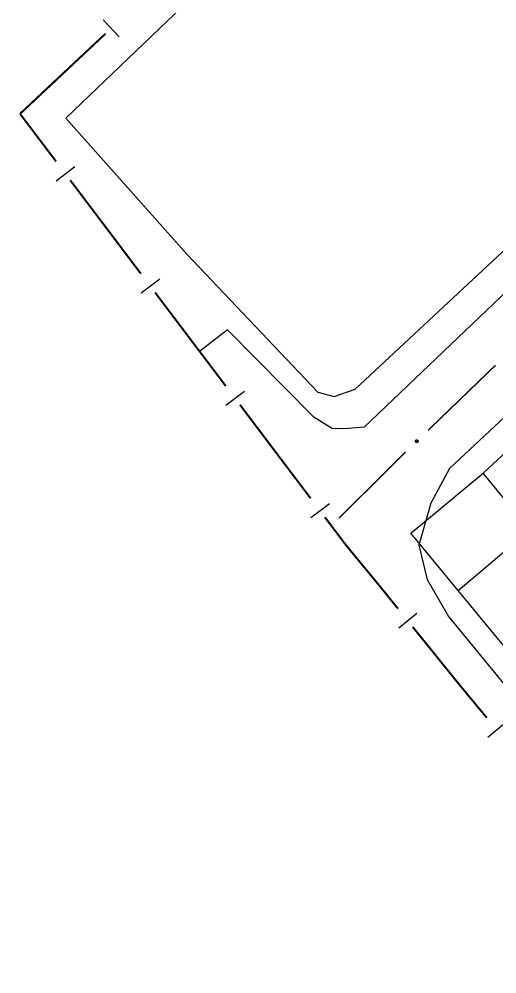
# Model space of a CAD drawing. Extents: x 199577 to 200882, y 4838726 to 4840156.
# Drawn here: x 199576.8 to 199637.9, y 4839336.4 to 4839458.4 of the extents above; entities that cross this region are included whole.
import ezdxf

# ---------------------------------------------------------------- set-up
doc = ezdxf.new("R2010")
doc.units = 0
doc.header["$LTSCALE"] = 1.5
doc.header["$MEASUREMENT"] = 0
for name, color, linetype in [('CD_MALHA_LOTES', 7, 'CONTINUOUS'), ('LM-LIM-SETORES-BAIRROS', 250, 'CONTINUOUS'), ('RU-QUADRA', 210, 'CONTINUOUS'), ('SV-EIXO-RUA-PAV', 20, 'CONTINUOUS'), ('SV-RUA-PAVIM', 7, 'CONTINUOUS')]:
    doc.layers.add(name, color=color, linetype=linetype)

msp = doc.modelspace()

# ---------------------------------------------------------------- linework, layer by layer
at = {"layer": 'CD_MALHA_LOTES', "linetype": 'Continuous', "flags": 128}
for points in [[(199845.1, 4839695.32), (199780.34, 4839634.06), (199772.91, 4839627.43), (199767.28, 4839621.55), (199762.32, 4839626.7), (199710.63, 4839577.87), (199702.93, 4839570.4), (199652.38, 4839522), (199657.19, 4839516.96), (199582.72, 4839445.79), (199598.21, 4839428.37), (199614.97, 4839410.76), (199617.07, 4839410.2), (199619.77, 4839411.15), (199664.32, 4839452.58), (199781.38, 4839565.17), (199796.83, 4839580.03), (199877.53, 4839658.95)], [(199636.14, 4839400.38), (199639.77, 4839403.75)], [(199626.89, 4839392.74), (199636.14, 4839400.38)], [(199642.11, 4839393.15), (199636.14, 4839400.38)], [(199632.95, 4839385.4), (199626.89, 4839392.74)], [(199632.95, 4839385.4), (199642.11, 4839393.15)], [(199640.59, 4839376.15), (199632.95, 4839385.4)]]:
    msp.add_lwpolyline(points, dxfattribs=at)
at = {"layer": 'LM-LIM-SETORES-BAIRROS'}
for points in [[(199589.582471, 4839456.173639), (199587.531529, 4839458.363076)], [(199583.892213, 4839439.547211), (199581.499724, 4839437.73724)], [(199594.752036, 4839425.192273), (199592.359547, 4839423.382302)], [(199605.611859, 4839410.837334), (199603.219369, 4839409.027364)], [(199616.471682, 4839396.482396), (199614.079192, 4839394.672426)], [(199627.670403, 4839382.456202), (199625.337909, 4839380.569545)], [(199639.049869, 4839368.534511), (199636.741395, 4839366.61854)]]:
    msp.add_lwpolyline(points, dxfattribs=at)
at = {"layer": 'LM-LIM-SETORES-BAIRROS', "const_width": 0.25}
for points in [[(199576.88, 4839446.33), (199587.827188, 4839456.58471)], [(199576.88, 4839446.33), (199576.8801, 4839446.3301)], [(199577.266057, 4839445.819695), (199576.88, 4839446.33)], [(199581.489322, 4839440.237219), (199577.266057, 4839445.819695)], [(199592.349144, 4839425.88228), (199583.299292, 4839437.844729)], [(199603.208967, 4839411.527342), (199594.159115, 4839423.489791)], [(199614.06879, 4839397.172404), (199605.018938, 4839409.134853)], [(199618.64, 4839391.13), (199615.87876, 4839394.779914)], [(199618.909516, 4839390.803608), (199618.64, 4839391.13)], [(199622.81, 4839386.08), (199618.909516, 4839390.803608)], [(199623.359729, 4839385.400364), (199622.81, 4839386.08)], [(199625.246385, 4839383.06787), (199623.359729, 4839385.400364)], [(199633.22, 4839373.21), (199627.133041, 4839380.735375)], [(199633.425032, 4839372.962966), (199633.22, 4839373.21)], [(199636.618318, 4839369.115509), (199633.425032, 4839372.962966)]]:
    msp.add_lwpolyline(points, dxfattribs=at)
at = {"layer": 'RU-QUADRA', "linetype": 'Continuous', "flags": 128}
for points in [[(199702.93, 4839570.4), (199652.38, 4839522), (199657.19, 4839516.96), (199582.72, 4839445.79), (199598.21, 4839428.37), (199614.97, 4839410.76), (199617.07, 4839410.2), (199619.77, 4839411.15), (199664.32, 4839452.58), (199781.38, 4839565.17)], [(199640.59, 4839376.15), (199632.95, 4839385.4), (199626.89, 4839392.74), (199636.14, 4839400.38), (199639.77, 4839403.75)]]:
    msp.add_lwpolyline(points, dxfattribs=at)
at = {"layer": 'SV-EIXO-RUA-PAV', "const_width": 0.18}
for points in [[(199629.094707, 4839405.861532), (199637.733926, 4839414.190031)], [(199617.7, 4839394.63), (199625.497718, 4839402.388582)], [(199625.497718, 4839402.388582), (199625.67, 4839402.56)], [(199625.67, 4839402.56), (199626.214967, 4839403.085366)]]:
    msp.add_lwpolyline(points, dxfattribs=at)
at = {"layer": 'SV-EIXO-RUA-PAV'}
msp.add_lwpolyline([(199627.474996, 4839404.45298), (199627.475198, 4839404.501888), (199627.485373, 4839404.54388), (199627.50394, 4839404.576462), (199627.527855, 4839404.600975), (199627.555146, 4839404.623297), (199627.587625, 4839404.639732), (199627.627715, 4839404.649988), (199627.676778, 4839404.65013), (199627.71911, 4839404.636879), (199627.752026, 4839404.620385), (199627.779023, 4839404.59692), (199627.800264, 4839404.570045), (199627.81622, 4839404.535743), (199627.826217, 4839404.495014), (199627.825165, 4839404.445676), (199627.814907, 4839404.404576), (199627.79612, 4839404.373534), (199627.772358, 4839404.346543), (199627.744224, 4839404.324087), (199627.712248, 4839404.308138), (199627.671223, 4839404.298146), (199627.62254, 4839404.29983), (199627.581431, 4839404.309593), (199627.550133, 4839404.327938), (199627.524087, 4839404.351931), (199627.501365, 4839404.37903), (199627.483484, 4839404.410992), (199627.474996, 4839404.45298)], close=True, dxfattribs=at)
for points in [[(199627.474996, 4839404.45298), (199627.627715, 4839404.649988)], [(199627.475198, 4839404.501888), (199627.587625, 4839404.639732)], [(199627.476188, 4839404.479616), (199627.602638, 4839404.639424)], [(199627.480895, 4839404.525851), (199627.565697, 4839404.624661)], [(199627.481093, 4839404.431275), (199627.651014, 4839404.646259)], [(199627.483484, 4839404.410992), (199627.676778, 4839404.65013)], [(199627.485373, 4839404.54388), (199627.555146, 4839404.623297)], [(199627.495928, 4839404.398192), (199627.694338, 4839404.64064)], [(199627.501365, 4839404.37903), (199627.71911, 4839404.636879)], [(199627.514692, 4839404.368898), (199627.730749, 4839404.626463)], [(199627.524087, 4839404.351931), (199627.752026, 4839404.620385)], [(199627.53928, 4839404.341427), (199627.766072, 4839404.605551)], [(199627.550133, 4839404.327938), (199627.779023, 4839404.59692)], [(199627.568814, 4839404.320621), (199627.787818, 4839404.581027)], [(199627.581431, 4839404.309593), (199627.800264, 4839404.570045)], [(199627.604243, 4839404.305496), (199627.805565, 4839404.548856)], [(199627.62254, 4839404.29983), (199627.81622, 4839404.535743)], [(199627.648584, 4839404.302754), (199627.819382, 4839404.512897)], [(199627.671223, 4839404.298146), (199627.826217, 4839404.495014)], [(199627.694049, 4839404.308677), (199627.820428, 4839404.464627)], [(199627.712248, 4839404.308138), (199627.825165, 4839404.445676)], [(199627.730919, 4839404.319582), (199627.815756, 4839404.420321)], [(199627.744224, 4839404.324087), (199627.814907, 4839404.404576)]]:
    msp.add_lwpolyline(points, dxfattribs=at)
at = {"layer": 'SV-RUA-PAVIM', "linetype": 'Continuous'}
msp.add_polyline3d([(199781.47, 4839559.26, 3.09), (199620.93, 4839406.26, 2.93), (199618.88, 4839406.08, 2.93), (199616.87, 4839406.07, 2.93), (199614.48, 4839407.55, 2.75), (199603.45, 4839418.72, 2.7), (199599.86428, 4839415.948481, 2.7)], dxfattribs=at)
msp.add_polyline3d([(199646.18, 4839364.47, 2.9), (199668.78, 4839336.8, 3), (199670.48, 4839336.38, 3), (199671.62, 4839336.71, 3.08), (199725.59, 4839380.06, 3.62), (199726.93, 4839383.23, 3.62), (199726.07, 4839385.92, 3.63), (199679.78, 4839441.9, 2.93), (199678.06, 4839442.68, 2.91), (199675.83, 4839442.53, 2.95), (199643.42, 4839411.78, 2.81), (199631.82, 4839400.97, 2.92), (199629.44, 4839396.57, 3.01), (199627.92, 4839391.2, 2.97), (199628.97, 4839386.81, 2.98), (199631.7, 4839382.05, 2.94)], close=True, dxfattribs=at)

doc.saveas('drawing.dxf')
